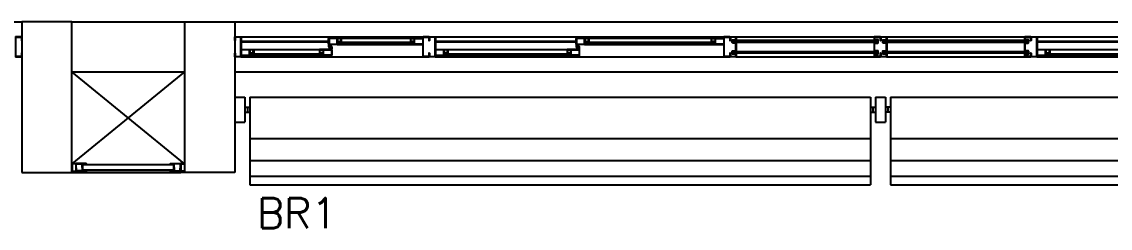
# Model space of a CAD drawing. Header units: millimetres. Extents: x 2686 to 2939, y 1294 to 1441.
# Drawn here: x 2748.271 to 2752.612, y 1421.702 to 1422.525 of the extents above; entities that cross this region are included whole.
import ezdxf

# ---------------------------------------------------------------- set-up
doc = ezdxf.new("R2010")
doc.units = ezdxf.units.MM
for name, color, linetype in [('AR-ALV', 2, 'Continuous'), ('AR-BRISES', 1, 'Continuous'), ('AR-ESQ', 1, 'Continuous'), ('AR-ESTC', 3, 'Continuous'), ('AR-PEITORIL', 1, 'Continuous'), ('BR-LINHAS', 1, 'Continuous'), ('BR-MONTANTE', 242, 'Continuous'), ('BR-PAINEL', 1, 'Continuous'), ('BR-SUPORTE', 1, 'Continuous'), ('BR-TEXTO', 2, 'Continuous'), ('DT-ESQ-BAGUETE-C', 1, 'Continuous'), ('DT-ESQ-BAGUETE-V', 1, 'Continuous'), ('DT-ESQ-CHAPA DOBRADA-V', 1, 'Continuous'), ('DT-ESQ-MARCO-V', 1, 'Continuous'), ('DT-ESQ-PERFIL CADEIRA-C', 2, 'Continuous'), ('DT-ESQ-PERFIL CADEIRA-V', 2, 'Continuous'), ('DT-ESQ-PERFIL U SIMPLES-C', 2, 'Continuous'), ('DT-ESQ-PERFIL U-C', 2, 'Continuous'), ('DT-ESQ-PERFIL U-V', 1, 'Continuous'), ('DT-ESQ-VENEZIANA-C', 1, 'Continuous'), ('DT-ESQ-VENEZIANA-V', 1, 'Continuous'), ('DT-ESQ-VIDRO-C', 2, 'Continuous'), ('DT-ESQ-VIDRO-V', 71, 'Continuous'), ('DT-TXTMOD', 1, 'Continuous')]:
    doc.layers.add(name, color=color, linetype=linetype)
doc.styles.add('S10', font='simplex.shx', dxfattribs={"height": 0.1})
doc.styles.add('S12', font='simplex.shx', dxfattribs={"width": 1.1, "height": 0.12})

# ---------------------------------------------------------------- blocks, each defined once
blk = doc.blocks.new('EF40-P')
at = {"layer": 'DT-ESQ-PERFIL U-C', "ltscale": 0.1}
blk.add_lwpolyline([(5.15, -0.0615, 0.414214), (5.1485, -0.06), (5.1265, -0.06, 0.414214), (5.125, -0.0615), (5.125, -0.1385, 0.414214), (5.1265, -0.14), (5.1485, -0.14, 0.414214), (5.15, -0.1385), (5.15, -0.125), (5.1485, -0.125), (5.1485, -0.138, -0.414214), (5.148, -0.1385), (5.127, -0.1385, -0.414214), (5.1265, -0.138), (5.1265, -0.062, -0.414214), (5.127, -0.0615), (5.148, -0.0615, -0.414214), (5.1485, -0.062), (5.1485, -0.075), (5.15, -0.075)], format="xyb", close=True, dxfattribs=at)
at = {"layer": 'DT-TXTMOD', "ltscale": 0.1, "style": 'S10', "flags": 3}
for tag, p in [('M01', (0.025, -0.28)), ('M02', (0.3253, -0.28)), ('M03', (0.627, -0.28)), ('M04', (0.9288, -0.28)), ('M05', (1.2306, -0.28)), ('M06', (1.5323, -0.28)), ('M07', (1.8341, -0.28)), ('M08', (2.1359, -0.28)), ('M09', (2.4376, -0.28)), ('M10', (2.7394, -0.28)), ('M11', (3.0412, -0.28)), ('M12', (3.3429, -0.28)), ('M13', (3.6447, -0.28)), ('M14', (3.9464, -0.28)), ('M15', (4.2482, -0.28)), ('M16', (4.55, -0.28)), ('M17', (4.8517, -0.28))]:
    blk.add_attdef(tag, p, '', height=0.1, dxfattribs=at)
blk = doc.blocks.new('EF31-P')
at = {"layer": 'DT-ESQ-BAGUETE-C', "ltscale": 0.1}
for points in [[(0.4225, -0.08), (0.409, -0.08), (0.409, -0.0785), (0.422, -0.0785, 0.414214), (0.4225, -0.078), (0.4225, -0.067, 0.414214), (0.422, -0.0665), (0.409, -0.0665), (0.409, -0.065), (0.4225, -0.065, -0.414214), (0.424, -0.0665), (0.424, -0.0785, -0.414214)], [(0.7015, -0.08), (0.715, -0.08), (0.715, -0.0785), (0.702, -0.0785, -0.414214), (0.7015, -0.078), (0.7015, -0.067, -0.414214), (0.702, -0.0665), (0.715, -0.0665), (0.715, -0.065), (0.7015, -0.065, 0.414214), (0.7, -0.0665), (0.7, -0.0785, 0.414214)], [(1.41, -0.08), (1.3965, -0.08), (1.3965, -0.0785), (1.4095, -0.0785, 0.414214), (1.41, -0.078), (1.41, -0.067, 0.414214), (1.4095, -0.0665), (1.3965, -0.0665), (1.3965, -0.065), (1.41, -0.065, -0.414214), (1.4115, -0.0665), (1.4115, -0.0785, -0.414214)], [(1.9015, -0.08), (1.915, -0.08), (1.915, -0.0785), (1.902, -0.0785, -0.414214), (1.9015, -0.078), (1.9015, -0.067, -0.414214), (1.902, -0.0665), (1.915, -0.0665), (1.915, -0.065), (1.9015, -0.065, 0.414214), (1.9, -0.0665), (1.9, -0.0785, 0.414214)], [(0.0735, -0.125), (0.06, -0.125), (0.06, -0.1235), (0.073, -0.1235, 0.414214), (0.0735, -0.123), (0.0735, -0.112, 0.414214), (0.073, -0.1115), (0.06, -0.1115), (0.06, -0.11), (0.0735, -0.11, -0.414214), (0.075, -0.1115), (0.075, -0.1235, -0.414214)], [(0.339, -0.125), (0.3525, -0.125), (0.3525, -0.1235), (0.3395, -0.1235, -0.414214), (0.339, -0.123), (0.339, -0.112, -0.414214), (0.3395, -0.1115), (0.3525, -0.1115), (0.3525, -0.11), (0.339, -0.11, 0.414214), (0.3375, -0.1115), (0.3375, -0.1235, 0.414214)], [(0.8485, -0.125), (0.835, -0.125), (0.835, -0.1235), (0.848, -0.1235, 0.414214), (0.8485, -0.123), (0.8485, -0.112, 0.414214), (0.848, -0.1115), (0.835, -0.1115), (0.835, -0.11), (0.8485, -0.11, -0.414214), (0.85, -0.1115), (0.85, -0.1235, -0.414214)], [(1.3265, -0.125), (1.34, -0.125), (1.34, -0.1235), (1.327, -0.1235, -0.414214), (1.3265, -0.123), (1.3265, -0.112, -0.414214), (1.327, -0.1115), (1.34, -0.1115), (1.34, -0.11), (1.3265, -0.11, 0.414214), (1.325, -0.1115), (1.325, -0.1235, 0.414214)], [(3.2485, -0.125), (3.235, -0.125), (3.235, -0.1235), (3.248, -0.1235, 0.414214), (3.2485, -0.123), (3.2485, -0.112, 0.414214), (3.248, -0.1115), (3.235, -0.1115), (3.235, -0.11), (3.2485, -0.11, -0.414214), (3.25, -0.1115), (3.25, -0.1235, -0.414214)]]:
    blk.add_lwpolyline(points, format="xyb", close=True, dxfattribs=at)
at = {"layer": 'DT-ESQ-BAGUETE-V', "ltscale": 0.1}
for p, q in [((0.4225, -0.065), (0.7015, -0.065)), ((1.41, -0.065), (1.9015, -0.065)), ((0.0735, -0.11), (0.339, -0.11)), ((0.8485, -0.11), (1.3265, -0.11)), ((3.2485, -0.11), (3.7265, -0.11))]:
    blk.add_line(p, q, dxfattribs=at)
at = {"layer": 'DT-ESQ-CHAPA DOBRADA-V', "ltscale": 0.1}
for p, q in [((0.025, -0.077), (0.374, -0.077)), ((0.025, -0.08), (0.374, -0.08)), ((0.8, -0.077), (1.3615, -0.077)), ((0.8, -0.08), (1.3615, -0.08)), ((3.2, -0.077), (3.7615, -0.077)), ((3.2, -0.08), (3.7615, -0.08))]:
    blk.add_line(p, q, dxfattribs=at)
at = {"layer": 'DT-ESQ-MARCO-V', "ltscale": 0.1}
for p, q in [((1.9985, -0.06), (2.5515, -0.06)), ((2.5985, -0.06), (3.1515, -0.06)), ((1.9985, -0.14), (2.5515, -0.14)), ((2.5985, -0.14), (3.1515, -0.14))]:
    blk.add_line(p, q, dxfattribs=at)
at = {"layer": 'DT-ESQ-PERFIL CADEIRA-C', "ltscale": 0.1}
for p, q in [((0.376, -0.0885), (0.4225, -0.0885)), ((0.75, -0.0885), (0.7015, -0.0885)), ((1.3635, -0.0885), (1.41, -0.0885)), ((1.95, -0.0885), (1.9015, -0.0885)), ((0.025, -0.1335), (0.0735, -0.1335)), ((0.3855, -0.1335), (0.339, -0.1335)), ((0.8, -0.1335), (0.8485, -0.1335)), ((1.373, -0.1335), (1.3265, -0.1335)), ((3.2, -0.1335), (3.2485, -0.1335))]:
    blk.add_line(p, q, dxfattribs=at)
for points in [[(0.4225, -0.087, -1), (0.4225, -0.09), (0.376, -0.09, -0.414214), (0.374, -0.088), (0.374, -0.067, -0.414214), (0.376, -0.065), (0.4075, -0.065, -0.414214), (0.409, -0.0665), (0.409, -0.087)], [(0.409, -0.0885, -0.198913), (0.4079, -0.0881, -0.198913), (0.4075, -0.087), (0.4075, -0.067, 0.414214), (0.407, -0.0665), (0.376, -0.0665, 0.414214), (0.3755, -0.067), (0.3755, -0.088, 0.414214), (0.376, -0.0885)], [(0.7015, -0.09), (0.75, -0.09), (0.75, -0.0885), (0.715, -0.0885, 0.198912), (0.7161, -0.0881, 0.198913), (0.7165, -0.087), (0.7165, -0.067, -0.414214), (0.717, -0.0665), (0.75, -0.0665), (0.75, -0.065), (0.7165, -0.065, 0.414214), (0.715, -0.0665), (0.715, -0.0785), (0.715, -0.08), (0.715, -0.087), (0.7015, -0.087, 1)], [(1.41, -0.087, -1), (1.41, -0.09), (1.3635, -0.09, -0.414214), (1.3615, -0.088), (1.3615, -0.067, -0.414214), (1.3635, -0.065), (1.395, -0.065, -0.414214), (1.3965, -0.0665), (1.3965, -0.087)], [(1.3965, -0.0885, -0.198913), (1.3954, -0.0881, -0.198913), (1.395, -0.087), (1.395, -0.067, 0.414214), (1.3945, -0.0665), (1.3635, -0.0665, 0.414214), (1.363, -0.067), (1.363, -0.088, 0.414214), (1.3635, -0.0885)], [(1.9015, -0.09), (1.95, -0.09), (1.95, -0.0885), (1.915, -0.0885, 0.198912), (1.9161, -0.0881, 0.198913), (1.9165, -0.087), (1.9165, -0.067, -0.414214), (1.917, -0.0665), (1.95, -0.0665), (1.95, -0.065), (1.9165, -0.065, 0.414214), (1.915, -0.0665), (1.915, -0.0785), (1.915, -0.08), (1.915, -0.087), (1.9015, -0.087, 1)], [(0.0735, -0.135), (0.025, -0.135), (0.025, -0.1335), (0.06, -0.1335, -0.198912), (0.0589, -0.1331, -0.198913), (0.0585, -0.132), (0.0585, -0.112, 0.414214), (0.058, -0.1115), (0.025, -0.1115), (0.025, -0.11), (0.0585, -0.11, -0.414214), (0.06, -0.1115), (0.06, -0.1235), (0.06, -0.125), (0.06, -0.132), (0.0735, -0.132, -1)], [(0.339, -0.132, 1), (0.339, -0.135), (0.3855, -0.135, 0.414214), (0.3875, -0.133), (0.3875, -0.112, 0.414214), (0.3855, -0.11), (0.354, -0.11, 0.414214), (0.3525, -0.1115), (0.3525, -0.132)], [(0.3525, -0.1335, 0.198913), (0.3536, -0.1331, 0.198913), (0.354, -0.132), (0.354, -0.112, -0.414214), (0.3545, -0.1115), (0.3855, -0.1115, -0.414214), (0.386, -0.112), (0.386, -0.133, -0.414214), (0.3855, -0.1335)], [(0.8485, -0.135), (0.8, -0.135), (0.8, -0.1335), (0.835, -0.1335, -0.198912), (0.8339, -0.1331, -0.198913), (0.8335, -0.132), (0.8335, -0.112, 0.414214), (0.833, -0.1115), (0.8, -0.1115), (0.8, -0.11), (0.8335, -0.11, -0.414214), (0.835, -0.1115), (0.835, -0.1235), (0.835, -0.125), (0.835, -0.132), (0.8485, -0.132, -1)], [(1.3265, -0.132, 1), (1.3265, -0.135), (1.373, -0.135, 0.414214), (1.375, -0.133), (1.375, -0.112, 0.414214), (1.373, -0.11), (1.3415, -0.11, 0.414214), (1.34, -0.1115), (1.34, -0.132)], [(1.34, -0.1335, 0.198913), (1.3411, -0.1331, 0.198913), (1.3415, -0.132), (1.3415, -0.112, -0.414214), (1.342, -0.1115), (1.373, -0.1115, -0.414214), (1.3735, -0.112), (1.3735, -0.133, -0.414214), (1.373, -0.1335)], [(3.2485, -0.135), (3.2, -0.135), (3.2, -0.1335), (3.235, -0.1335, -0.198912), (3.2339, -0.1331, -0.198913), (3.2335, -0.132), (3.2335, -0.112, 0.414214), (3.233, -0.1115), (3.2, -0.1115), (3.2, -0.11), (3.2335, -0.11, -0.414214), (3.235, -0.1115), (3.235, -0.1235), (3.235, -0.125), (3.235, -0.132), (3.2485, -0.132, -1)]]:
    blk.add_lwpolyline(points, format="xyb", close=True, dxfattribs=at)
at = {"layer": 'DT-ESQ-PERFIL CADEIRA-V', "ltscale": 0.1}
for p, q in [((0.4075, -0.09), (0.7015, -0.09)), ((1.395, -0.09), (1.9015, -0.09)), ((0.0735, -0.135), (0.339, -0.135)), ((0.8485, -0.135), (1.3265, -0.135)), ((3.2485, -0.135), (3.7265, -0.135))]:
    blk.add_line(p, q, dxfattribs=at)
at = {"layer": 'DT-ESQ-PERFIL U SIMPLES-C', "ltscale": 0.1}
for points in [[(0.376, -0.102), (0.384, -0.102), (0.384, -0.1005), (0.376, -0.1005, -0.414214), (0.3755, -0.1), (0.3755, -0.092, -0.414214), (0.376, -0.0915), (0.384, -0.0915), (0.384, -0.09), (0.376, -0.09, 0.414214), (0.374, -0.092), (0.374, -0.1, 0.414214)], [(0.3855, -0.098), (0.3775, -0.098), (0.3775, -0.0995), (0.3855, -0.0995, -0.414214), (0.386, -0.1), (0.386, -0.108, -0.414214), (0.3855, -0.1085), (0.3775, -0.1085), (0.3775, -0.11), (0.3855, -0.11, 0.414214), (0.3875, -0.108), (0.3875, -0.1, 0.414214)], [(1.3635, -0.102), (1.3715, -0.102), (1.3715, -0.1005), (1.3635, -0.1005, -0.414214), (1.363, -0.1), (1.363, -0.092, -0.414214), (1.3635, -0.0915), (1.3715, -0.0915), (1.3715, -0.09), (1.3635, -0.09, 0.414214), (1.3615, -0.092), (1.3615, -0.1, 0.414214)], [(1.373, -0.098), (1.365, -0.098), (1.365, -0.0995), (1.373, -0.0995, -0.414214), (1.3735, -0.1), (1.3735, -0.108, -0.414214), (1.373, -0.1085), (1.365, -0.1085), (1.365, -0.11), (1.373, -0.11, 0.414214), (1.375, -0.108), (1.375, -0.1, 0.414214)]]:
    blk.add_lwpolyline(points, format="xyb", close=True, dxfattribs=at)
at = {"layer": 'DT-ESQ-PERFIL U-C', "ltscale": 0.1}
for points in [[(0, -0.0615, -0.414214), (0.0015, -0.06), (0.0235, -0.06, -0.414214), (0.025, -0.0615), (0.025, -0.1385, -0.414214), (0.0235, -0.14), (0.0015, -0.14, -0.414214), (0, -0.1385), (0, -0.125), (0.0015, -0.125), (0.0015, -0.138, 0.414214), (0.002, -0.1385), (0.023, -0.1385, 0.414214), (0.0235, -0.138), (0.0235, -0.062, 0.414214), (0.023, -0.0615), (0.002, -0.0615, 0.414214), (0.0015, -0.062), (0.0015, -0.075), (0, -0.075)], [(0.775, -0.0615, 0.414214), (0.7735, -0.06), (0.7515, -0.06, 0.414214), (0.75, -0.0615), (0.75, -0.1385, 0.414214), (0.7515, -0.14), (0.7735, -0.14, 0.414214), (0.775, -0.1385), (0.775, -0.125), (0.7735, -0.125), (0.7735, -0.138, -0.414214), (0.773, -0.1385), (0.752, -0.1385, -0.414214), (0.7515, -0.138), (0.7515, -0.062, -0.414214), (0.752, -0.0615), (0.773, -0.0615, -0.414214), (0.7735, -0.062), (0.7735, -0.075), (0.775, -0.075)], [(0.775, -0.0615, -0.414214), (0.7765, -0.06), (0.7985, -0.06, -0.414214), (0.8, -0.0615), (0.8, -0.1385, -0.414214), (0.7985, -0.14), (0.7765, -0.14, -0.414214), (0.775, -0.1385), (0.775, -0.125), (0.7765, -0.125), (0.7765, -0.138, 0.414214), (0.777, -0.1385), (0.798, -0.1385, 0.414214), (0.7985, -0.138), (0.7985, -0.062, 0.414214), (0.798, -0.0615), (0.777, -0.0615, 0.414214), (0.7765, -0.062), (0.7765, -0.075), (0.775, -0.075)], [(1.975, -0.0615, 0.414214), (1.9735, -0.06), (1.9515, -0.06, 0.414214), (1.95, -0.0615), (1.95, -0.1385, 0.414214), (1.9515, -0.14), (1.9735, -0.14, 0.414214), (1.975, -0.1385), (1.975, -0.125), (1.9735, -0.125), (1.9735, -0.138, -0.414214), (1.973, -0.1385), (1.952, -0.1385, -0.414214), (1.9515, -0.138), (1.9515, -0.062, -0.414214), (1.952, -0.0615), (1.973, -0.0615, -0.414214), (1.9735, -0.062), (1.9735, -0.075), (1.975, -0.075)], [(2, -0.1285), (2, -0.1385, -0.414214), (1.9985, -0.14), (1.9765, -0.14, -0.414214), (1.975, -0.1385), (1.975, -0.125), (1.9765, -0.125), (1.9765, -0.138, 0.414214), (1.977, -0.1385), (1.998, -0.1385, 0.414214), (1.9985, -0.138), (1.9985, -0.1285), (1.9855, -0.1285, -0.414214), (1.984, -0.127), (1.984, -0.117, -0.414214), (1.9855, -0.1155), (1.9985, -0.1155), (1.9985, -0.0845), (1.9855, -0.0845, -0.414214), (1.984, -0.083), (1.984, -0.073, -0.414214), (1.9855, -0.0715), (1.9985, -0.0715), (1.9985, -0.062, 0.414214), (1.998, -0.0615), (1.977, -0.0615, 0.414214), (1.9765, -0.062), (1.9765, -0.075), (1.975, -0.075), (1.975, -0.0615, -0.414214), (1.9765, -0.06), (1.9985, -0.06, -0.414214), (2, -0.0615), (2, -0.0715, -0.414214), (1.9985, -0.073), (1.9855, -0.073), (1.9855, -0.083), (1.9985, -0.083), (1.9985, -0.083, -0.414214), (2, -0.0845), (2, -0.1155, -0.414214), (1.9985, -0.117), (1.9985, -0.117), (1.9855, -0.117), (1.9855, -0.127), (1.9985, -0.127, -0.414214)], [(2.55, -0.1285), (2.55, -0.1385, 0.414214), (2.5515, -0.14), (2.5735, -0.14, 0.414214), (2.575, -0.1385), (2.575, -0.125), (2.5735, -0.125), (2.5735, -0.138, -0.414214), (2.573, -0.1385), (2.552, -0.1385, -0.414214), (2.5515, -0.138), (2.5515, -0.1285), (2.5645, -0.1285, 0.414214), (2.566, -0.127), (2.566, -0.117, 0.414214), (2.5645, -0.1155), (2.5515, -0.1155), (2.5515, -0.0845), (2.5645, -0.0845, 0.414214), (2.566, -0.083), (2.566, -0.073, 0.414214), (2.5645, -0.0715), (2.5515, -0.0715), (2.5515, -0.062, -0.414214), (2.552, -0.0615), (2.573, -0.0615, -0.414214), (2.5735, -0.062), (2.5735, -0.075), (2.575, -0.075), (2.575, -0.0615, 0.414214), (2.5735, -0.06), (2.5515, -0.06, 0.414214), (2.55, -0.0615), (2.55, -0.0715, 0.414214), (2.5515, -0.073), (2.5645, -0.073), (2.5645, -0.083), (2.5515, -0.083), (2.5515, -0.083, 0.414214), (2.55, -0.0845), (2.55, -0.1155, 0.414214), (2.5515, -0.117), (2.5515, -0.117), (2.5645, -0.117), (2.5645, -0.127), (2.5515, -0.127, 0.414214)], [(2.6, -0.1285), (2.6, -0.1385, -0.414214), (2.5985, -0.14), (2.5765, -0.14, -0.414214), (2.575, -0.1385), (2.575, -0.125), (2.5765, -0.125), (2.5765, -0.138, 0.414214), (2.577, -0.1385), (2.598, -0.1385, 0.414214), (2.5985, -0.138), (2.5985, -0.1285), (2.5855, -0.1285, -0.414214), (2.584, -0.127), (2.584, -0.117, -0.414214), (2.5855, -0.1155), (2.5985, -0.1155), (2.5985, -0.0845), (2.5855, -0.0845, -0.414214), (2.584, -0.083), (2.584, -0.073, -0.414214), (2.5855, -0.0715), (2.5985, -0.0715), (2.5985, -0.062, 0.414214), (2.598, -0.0615), (2.577, -0.0615, 0.414214), (2.5765, -0.062), (2.5765, -0.075), (2.575, -0.075), (2.575, -0.0615, -0.414214), (2.5765, -0.06), (2.5985, -0.06, -0.414214), (2.6, -0.0615), (2.6, -0.0715, -0.414214), (2.5985, -0.073), (2.5855, -0.073), (2.5855, -0.083), (2.5985, -0.083), (2.5985, -0.083, -0.414214), (2.6, -0.0845), (2.6, -0.1155, -0.414214), (2.5985, -0.117), (2.5985, -0.117), (2.5855, -0.117), (2.5855, -0.127), (2.5985, -0.127, -0.414214)], [(3.15, -0.1285), (3.15, -0.1385, 0.414214), (3.1515, -0.14), (3.1735, -0.14, 0.414214), (3.175, -0.1385), (3.175, -0.125), (3.1735, -0.125), (3.1735, -0.138, -0.414214), (3.173, -0.1385), (3.152, -0.1385, -0.414214), (3.1515, -0.138), (3.1515, -0.1285), (3.1645, -0.1285, 0.414214), (3.166, -0.127), (3.166, -0.117, 0.414214), (3.1645, -0.1155), (3.1515, -0.1155), (3.1515, -0.0845), (3.1645, -0.0845, 0.414214), (3.166, -0.083), (3.166, -0.073, 0.414214), (3.1645, -0.0715), (3.1515, -0.0715), (3.1515, -0.062, -0.414214), (3.152, -0.0615), (3.173, -0.0615, -0.414214), (3.1735, -0.062), (3.1735, -0.075), (3.175, -0.075), (3.175, -0.0615, 0.414214), (3.1735, -0.06), (3.1515, -0.06, 0.414214), (3.15, -0.0615), (3.15, -0.0715, 0.414214), (3.1515, -0.073), (3.1645, -0.073), (3.1645, -0.083), (3.1515, -0.083), (3.1515, -0.083, 0.414214), (3.15, -0.0845), (3.15, -0.1155, 0.414214), (3.1515, -0.117), (3.1515, -0.117), (3.1645, -0.117), (3.1645, -0.127), (3.1515, -0.127, 0.414214)], [(3.175, -0.0615, -0.414214), (3.1765, -0.06), (3.1985, -0.06, -0.414214), (3.2, -0.0615), (3.2, -0.1385, -0.414214), (3.1985, -0.14), (3.1765, -0.14, -0.414214), (3.175, -0.1385), (3.175, -0.125), (3.1765, -0.125), (3.1765, -0.138, 0.414214), (3.177, -0.1385), (3.198, -0.1385, 0.414214), (3.1985, -0.138), (3.1985, -0.062, 0.414214), (3.198, -0.0615), (3.177, -0.0615, 0.414214), (3.1765, -0.062), (3.1765, -0.075), (3.175, -0.075)]]:
    blk.add_lwpolyline(points, format="xyb", close=True, dxfattribs=at)
at = {"layer": 'DT-ESQ-PERFIL U-V', "ltscale": 0.1}
for p, q in [((0.0235, -0.06), (0.7515, -0.06)), ((0.7985, -0.06), (1.9515, -0.06)), ((3.1985, -0.06), (4.3515, -0.06)), ((0.0235, -0.14), (0.7515, -0.14)), ((0.7985, -0.14), (1.9515, -0.14)), ((3.1985, -0.14), (4.3515, -0.14))]:
    blk.add_line(p, q, dxfattribs=at)
at = {"layer": 'DT-ESQ-VIDRO-C', "ltscale": 0.1}
for points in [[(0.7125, -0.085), (0.7125, -0.082), (0.4115, -0.082), (0.4115, -0.085)], [(1.9125, -0.085), (1.9125, -0.082), (1.399, -0.082), (1.399, -0.085)], [(2.5625, -0.081), (2.5625, -0.075), (1.9875, -0.075), (1.9875, -0.081)], [(3.1625, -0.081), (3.1625, -0.075), (2.5875, -0.075), (2.5875, -0.081)], [(0.063, -0.13), (0.063, -0.127), (0.3495, -0.127), (0.3495, -0.13)], [(0.838, -0.13), (0.838, -0.127), (1.337, -0.127), (1.337, -0.13)], [(3.238, -0.13), (3.238, -0.127), (3.737, -0.127), (3.737, -0.13)]]:
    blk.add_lwpolyline(points, close=True, dxfattribs=at)
at = {"layer": 'DT-ESQ-VIDRO-V', "ltscale": 0.1}
for points in [[(2.5625, -0.119), (2.5625, -0.125), (1.9875, -0.125), (1.9875, -0.119)], [(3.1625, -0.119), (3.1625, -0.125), (2.5875, -0.125), (2.5875, -0.119)]]:
    blk.add_lwpolyline(points, close=True, dxfattribs=at)
at = {"layer": 'DT-TXTMOD', "ltscale": 0.1, "style": 'S10', "flags": 3}
for tag, p in [('M01', (0.025, -0.28)), ('M02', (0.3253, -0.28)), ('M03', (0.627, -0.28)), ('M04', (0.9288, -0.28)), ('M05', (1.2306, -0.28)), ('M06', (1.5323, -0.28)), ('M07', (1.8341, -0.28)), ('M08', (2.1359, -0.28)), ('M09', (2.4376, -0.28)), ('M10', (2.7394, -0.28)), ('M11', (3.0412, -0.28)), ('M12', (3.3429, -0.28)), ('M13', (3.6447, -0.28)), ('M14', (3.9464, -0.28)), ('M15', (4.2482, -0.28)), ('M16', (4.55, -0.28)), ('M17', (4.8517, -0.28))]:
    blk.add_attdef(tag, p, '', height=0.1, dxfattribs=at)
blk = doc.blocks.new('BR-MODULO1')
at = {"layer": 'BR-LINHAS'}
for p, q in [((0.06, -0.2648), (2.535, -0.2648)), ((2.615, -0.2648), (5.09, -0.2648)), ((0.06, -0.3524), (2.535, -0.3524)), ((2.615, -0.3524), (5.09, -0.3524)), ((0.06, -0.4147), (2.535, -0.4147)), ((2.615, -0.4147), (5.09, -0.4147))]:
    blk.add_line(p, q, dxfattribs=at)
at = {"layer": 'BR-MONTANTE'}
for p, q in [((0, -0.1), (0, -0.2)), ((0, -0.1), (0.04, -0.1)), ((0.04, -0.1), (0.04, -0.2)), ((2.5547, -0.1), (2.5947, -0.1)), ((2.5547, -0.1), (2.5547, -0.2)), ((2.5947, -0.1), (2.5947, -0.2)), ((0, -0.2), (0.04, -0.2)), ((2.5547, -0.2), (2.5947, -0.2))]:
    blk.add_line(p, q, dxfattribs=at)
at = {"layer": 'BR-PAINEL'}
for p, q in [((0.06, -0.1), (2.535, -0.1)), ((0.06, -0.1), (0.06, -0.45)), ((2.535, -0.1), (2.535, -0.45)), ((2.615, -0.1), (2.615, -0.45)), ((2.615, -0.1), (5.09, -0.1)), ((0.06, -0.45), (2.535, -0.45)), ((2.615, -0.45), (5.09, -0.45))]:
    blk.add_line(p, q, dxfattribs=at)
at = {"layer": 'BR-SUPORTE'}
for p, q in [((0.04, -0.14), (0.06, -0.14)), ((0.04, -0.16), (0.06, -0.16)), ((0.05, -0.14), (0.05, -0.16)), ((2.5347, -0.14), (2.5547, -0.14)), ((2.5347, -0.16), (2.5547, -0.16)), ((2.5447, -0.14), (2.5447, -0.16)), ((2.6147, -0.14), (2.5947, -0.14)), ((2.6147, -0.16), (2.5947, -0.16)), ((2.6047, -0.14), (2.6047, -0.16))]:
    blk.add_line(p, q, dxfattribs=at)
blk = doc.blocks.new('EF01C-P')
at = {"layer": 'DT-ESQ-BAGUETE-C', "ltscale": 0.1}
for points in [[(0.0015, 0.035), (0.015, 0.035), (0.015, 0.0335), (0.0015, 0.0335), (0.0015, 0.005), (0.015, 0.005), (0.015, 0.0035), (0.0015, 0.0035, -0.414214), (0, 0.005), (0, 0.0335, -0.414214)], [(0.4485, 0.035), (0.435, 0.035), (0.435, 0.0335), (0.4485, 0.0335), (0.4485, 0.005), (0.435, 0.005), (0.435, 0.0035), (0.4485, 0.0035, 0.414214), (0.45, 0.005), (0.45, 0.0335, 0.414214)]]:
    blk.add_lwpolyline(points, format="xyb", close=True, dxfattribs=at)
at = {"layer": 'DT-ESQ-PERFIL CADEIRA-C', "ltscale": 0.1}
for points in [[(0.01, 0.0015), (0.01, 0.003), (0.0015, 0.003, 1), (0.0015, 0), (0.015, 0, 0.414214), (0.0165, 0.0015), (0.0165, 0.0335), (0.043, 0.0335)], [(0.043, 0.0065), (0.018, 0.0065), (0.018, 0.0165), (0.0165, 0.0165), (0.0165, 0.0065, 0.414214), (0.018, 0.005), (0.043, 0.005), (0.0565, 0.005, 1), (0.0565, 0.008), (0.043, 0.008), (0.043, 0.02), (0.043, 0.032), (0.0565, 0.032, 1), (0.0565, 0.035), (0.043, 0.035), (0.0165, 0.035, 0.414214), (0.015, 0.0335), (0.015, 0.0015), (0.0015, 0.0015)], [(0.0415, 0.02), (0.0415, 0.032, -0.414214), (0.043, 0.0335), (0.0565, 0.0335)], [(0.0415, 0.02), (0.0415, 0.008, 0.414214), (0.043, 0.0065), (0.0565, 0.0065)], [(0.407, 0.0065), (0.432, 0.0065), (0.432, 0.0165), (0.4335, 0.0165), (0.4335, 0.0065, -0.414214), (0.432, 0.005), (0.407, 0.005), (0.3935, 0.005, -1), (0.3935, 0.008), (0.407, 0.008), (0.407, 0.02), (0.407, 0.032), (0.3935, 0.032, -1), (0.3935, 0.035), (0.407, 0.035), (0.4335, 0.035, -0.414214), (0.435, 0.0335), (0.435, 0.0015), (0.4485, 0.0015)], [(0.4085, 0.02), (0.4085, 0.032, 0.414214), (0.407, 0.0335), (0.3935, 0.0335)], [(0.4085, 0.02), (0.4085, 0.008, -0.414214), (0.407, 0.0065), (0.3935, 0.0065)], [(0.44, 0.0015), (0.44, 0.003), (0.4485, 0.003, -1), (0.4485, 0), (0.435, 0, -0.414214), (0.4335, 0.0015), (0.4335, 0.0335), (0.407, 0.0335)]]:
    blk.add_lwpolyline(points, format="xyb", dxfattribs=at)
at = {"layer": 'DT-ESQ-PERFIL CADEIRA-V', "ltscale": 0.1}
blk.add_line((0.015, 0), (0.435, 0), dxfattribs=at)
at = {"layer": 'DT-ESQ-VENEZIANA-C', "ltscale": 0.1}
for p, q in [((0.043, 0.0105), (0.407, 0.0105)), ((0.043, 0.009), (0.407, 0.009))]:
    blk.add_line(p, q, dxfattribs=at)
at = {"layer": 'DT-ESQ-VENEZIANA-V', "ltscale": 0.1}
blk.add_line((0.043, 0.031), (0.407, 0.031), dxfattribs=at)
at = {"layer": 'DT-TXTMOD', "ltscale": 0.1, "style": 'S10', "flags": 3}
blk.add_attdef('EF01C', (0.0208, -0.14), '', height=0.1, dxfattribs=at)

msp = doc.modelspace()

# ---------------------------------------------------------------- linework, layer by layer
at = {"layer": 'AR-ALV'}
for p, q in [((2748.4707, 1422.5249), (2748.9207, 1422.5249)), ((2748.4707, 1422.3249), (2748.9207, 1422.3249))]:
    msp.add_line(p, q, dxfattribs=at)
at = {"layer": 'AR-ESQ'}
for p, q in [((2748.9203, 1421.9595), (2748.4707, 1422.3249)), ((2748.4712, 1421.9595), (2748.9207, 1422.3249))]:
    msp.add_line(p, q, dxfattribs=at)
at = {"layer": 'AR-ESTC'}
for p, q in [((2748.4707, 1422.5249), (2748.2707, 1422.5249)), ((2748.2707, 1422.5249), (2748.2707, 1421.9249)), ((2748.4707, 1421.9249), (2748.4707, 1422.5249)), ((2748.9207, 1422.5249), (2749.1207, 1422.5249)), ((2748.9207, 1421.9249), (2748.9207, 1422.5249)), ((2749.1207, 1422.5249), (2749.1207, 1421.9249)), ((2748.2707, 1421.9249), (2748.4707, 1421.9249)), ((2749.1207, 1421.9249), (2748.9207, 1421.9249))]:
    msp.add_line(p, q, dxfattribs=at)
at = {"layer": 'AR-PEITORIL'}
for p, q in [((2743.1207, 1422.5249), (2748.2707, 1422.5249)), ((2749.1207, 1422.5249), (2754.2707, 1422.5249)), ((2749.1207, 1422.3249), (2754.2707, 1422.3249))]:
    msp.add_line(p, q, dxfattribs=at)

# ---------------------------------------------------------------- block references
at = {"layer": 'AR-BRISES'}
ref = msp.add_blockref('BR-MODULO1', (2749.1207, 1422.3249), dxfattribs=at)
ref.add_attrib('BR', 'BR1', (2749.2092, 1421.7025), dxfattribs={"layer": 'BR-TEXTO', "height": 0.12, "style": 'S12'})
at = {"layer": 'AR-ESQ'}
for name, p in [('EF40-P', (2743.1207, 1422.5249)), ('EF31-P', (2749.1207, 1422.5249)), ('EF01C-P', (2748.4707, 1421.9249))]:
    msp.add_blockref(name, p, dxfattribs=at)

doc.saveas('drawing.dxf')
